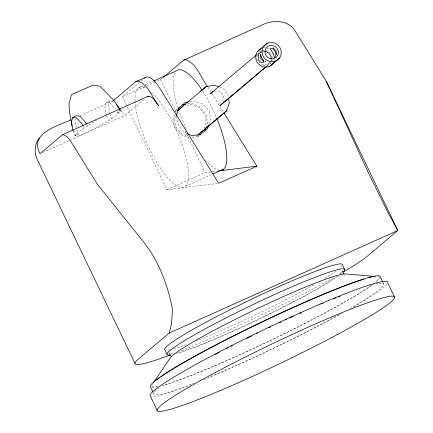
<?xml version="1.0" encoding="UTF-8"?>
<svg xmlns="http://www.w3.org/2000/svg" width="433" height="433" viewBox="0 0 433 433"><rect width="100%" height="100%" fill="white"/><g stroke="black" fill="none" stroke-linecap="round" stroke-linejoin="round"><path stroke-width="0.32" stroke-dasharray="2.17 1.62" d="M75.38 118.658L74.909 120.401L76.203 127.589M113.332 101.198L109.636 100.732L106.172 102.291L104.921 106.924L106.453 115.422M109.636 100.732L108.385 105.371L109.679 112.558M174.51 114.491L173.076 118.691L174.829 127.616L180.734 134.679L189.216 137.986M175.538 111.492L175.944 110.291L177.341 109.116M175.419 115.86L174.402 118.842L176.02 127.08L181.476 133.602L188.095 136.184M204.224 128.439L206.26 122.474L204.647 114.231L199.191 107.714L191.364 104.662L185.129 105.614M205.951 127.421L207.591 122.626L205.837 113.695L199.927 106.637L191.451 103.33L186.434 104.093M223.368 101.939L224.218 99.449L223.439 95.471L220.808 92.326L217.036 90.86L213.778 91.352M209.301 123.822L210.66 120.038L209.177 110.88L202.996 104.05L194.238 100.981L189.735 101.75M152.968 383.524L151.48 385.743A126.1 10.116 -25.6 0 0 157.249 386.523M339.748 273.981L342.27 270.896M72.977 130.452L74.925 135.491C81.523 129.142 89.268 124.774 96.981 120.006M217.361 183.457L166.943 189.757L122.398 96.781L142.847 79.548M73.718 130.355L75.916 136.022L78.389 133.938L76.441 128.899M120.444 110.004L121.099 111.124C108.721 122.544 93.349 129.7 77.848 136.13L75.916 136.022M116.98 111.562L117.635 112.683L120.109 110.594L118.171 110.491M122.398 96.781L160.562 79.65L162.094 78.357M69.632 140.395L125.142 115.476L145.158 98.605M256.937 54.531L261.061 51.056M260.412 52.842L261.44 51.976M261.954 51.543L264.06 49.79M267.448 64.393L270.019 62.228M270.533 61.795L273.147 59.608M267.269 65.827L270.874 62.79A7.918 7.54 49.9 0 1 261.359 65.118M197.995 136.644L199.526 135.35L197.995 136.644L191.722 137.602M175.944 110.291L177.498 108.997M336.63 276.416C311.37 293.904 283.301 306.845 255.86 320.474C230.324 332.089 204.917 344.571 177.947 352.527M138.241 87.986L143.166 85.777M145.629 84.673L153.011 81.355M72.787 119.053L74.016 118.501M80.181 115.735L112.856 101.068L114.61 103.124M117.635 112.683L121.099 111.124M74.925 135.491L78.389 133.938M260.644 52.94L262.398 52.149M272.628 47.554L273.797 47.029M42.494 152.578L69.015 140.671M264.298 62.054L266.057 61.27M166.943 189.757L205.107 172.626L211.742 171.793M185.378 186.374L212.462 174.212M265.012 61.318L266.095 61.107M212.408 171.712L218.378 170.965M106.172 102.291L109.874 102.756L115.676 109.322M171.219 353.523L172.394 353.842M219.693 87.022L223.228 88.402L227.742 93.793L228.348 96.895M186.85 133.369L183.803 132.092L178.169 124.801L176.144 116.104M120.314 109.814L125.142 115.476M207.964 87.12L223.552 112.32M86.968 125.034L87.623 126.155M83.504 126.588L84.159 127.708M383.059 282.63L383.876 284.335M344.105 274.722L344.625 275.816M160.562 79.65L177.157 114.285M185.021 130.696L205.107 172.626M153.228 392.579L153.769 393.711M109.912 113.868L111.866 118.907M106.697 116.055L108.402 120.466M378.123 276.546A126.1 10.116 -25.6 0 1 375.216 282.289M371.233 285.379A126.1 10.116 -25.6 0 1 269.683 340.755A126.1 10.116 -25.6 0 1 162.868 385.213M386.967 284.086A131.621 10.554 -25.6 0 1 353.48 306.992M342.314 313.281A131.621 10.554 -25.6 0 1 202.855 380.109M191.657 384.596A131.621 10.554 -25.6 0 1 151.366 396.601M341.978 265.851A98.502 7.902 -25.6 0 1 339.375 268.498M335.9 271.172A98.502 7.902 -25.6 0 1 323.17 279.372M313.763 284.844A98.502 7.902 -25.6 0 1 195.754 341.155M186.515 344.646A98.502 7.902 -25.6 0 1 174.153 348.711M169.584 349.826A98.502 7.902 -25.6 0 1 167.631 350.129M338.254 276.092A98.502 7.902 -25.6 0 1 259.54 318.964A98.502 7.902 -25.6 0 1 176.512 353.631M379.99 278.008A127.481 10.224 -25.6 0 1 376.423 281.753M371.86 285.26A127.481 10.224 -25.6 0 1 269.851 340.798A127.481 10.224 -25.6 0 1 162.489 385.597M157.753 386.788A127.481 10.224 -25.6 0 1 151.523 387.411M379.048 283.382A127.481 10.224 -25.6 0 1 350.178 308.361M339.158 314.558A127.481 10.224 -25.6 0 1 208.598 377.305M194.444 383.021A127.481 10.224 -25.6 0 1 158.873 387.952M372.364 284.865A127.481 10.224 -25.6 0 1 378.561 283.458M341.821 272.855A131.34 10.533 -25.6 0 1 339.916 273.959M333.61 277.575A131.34 10.533 -25.6 0 1 180.112 351.098M257.299 60.658A7.918 7.54 49.9 0 1 258.063 53.557M258.452 53.043A7.918 7.54 49.9 0 1 264.314 50.412M265.618 50.558A7.918 7.54 49.9 0 1 271.372 55.072M271.637 55.689A7.918 7.54 49.9 0 1 272.151 59.045M272.086 59.7A7.918 7.54 49.9 0 1 271.762 61.015M270.068 62.206A6.917 6.587 49.9 0 1 259.042 61.908M260.027 52.864A6.917 6.587 49.9 0 1 261.489 51.955M263.15 51.462A6.917 6.587 49.9 0 1 264.336 51.392M271.123 59.505A6.917 6.587 49.9 0 1 270.841 60.658M219.434 170.353A54.726 16.129 65.8 0 1 205.61 160.242M186.363 129.072A54.726 16.129 65.8 0 1 179.04 110.864M178.033 107.785A54.726 16.129 65.8 0 1 174.937 72.679M202.579 90.984A54.726 16.129 65.8 0 1 216.495 117.592M264.022 47.852A9.872 9.402 49.9 0 1 265.283 47.83M267.112 48.101A9.872 9.402 49.9 0 1 269.526 49.043M273.255 52.528A9.872 9.402 49.9 0 1 274.533 55.429M274.787 59.197A9.872 9.402 49.9 0 1 274.544 60.431M151.642 92.267A54.726 16.129 65.8 0 1 187.538 164.47A54.726 16.129 65.8 0 1 166.667 176.464A54.726 16.129 65.8 0 1 135.08 101.782M135.047 101.16A54.726 16.129 65.8 0 1 145.856 88.045"/><path stroke-width="0.65" d="M260.731 54.899L260.899 58.807L263.713 61.118M169.687 355.141A131.34 10.533 -25.6 0 1 139.009 358.454L169.314 333.02L171.647 323.132L172.421 309.135C167.695 284.611 158.624 260.558 142.82 240.964L97.517 184.485L72.728 144.406C70.124 140.714 67.586 135.405 62.655 134.631L40.031 153.688C28.784 133.245 58.179 125.738 70.936 119.887M86.319 123.914L85.009 121.673L79.856 116.228L76.159 115.763L72.701 117.316L71.445 121.954L72.977 130.452M178.732 107.941L176.339 115.497M204.717 131.02L205.745 128.022M198.438 134.549L226.621 110.832L229.268 103.081L228.592 98.134M208.852 125.083L207.504 128.671L200.062 134.917M39.214 138.003C34.938 144.016 33.871 152.075 36.967 158.846L134.972 363.39M153.71 382.415L169.319 359.146L172.345 355.439L181.227 349.106L195.353 340.576L213.767 330.433L235.206 319.37L258.22 308.134L281.228 297.493L302.667 288.178L321.08 280.817L335.207 275.913L344.089 273.802L375.216 276.492M113.365 100.635L135.865 81.675L147.139 76.711C153.574 77.897 157.065 84.484 160.589 89.36L218.692 183.294L256.856 166.158L223.904 112.894M144.384 78.254L145.407 77.393M163.117 77.496L183.57 60.257L259.897 25.985C270.63 19.983 287.052 18.944 294.711 30.272L326.509 81.68L397.819 230.513L367.996 255.643A131.34 10.533 -25.6 0 1 343.066 272.124M177.562 110.659L206.27 86.508L214.373 85.274L219.109 86.795M257.283 51.743L267.41 43.24M256.52 54.861L210.129 93.956L213.128 91.455M266.333 66.595L219.948 105.69L266.75 66.265M269.521 66.373L275.913 60.988A9.872 9.402 49.9 0 0 276.985 44.328A9.872 9.402 49.9 0 0 262.084 51.024A9.872 9.402 49.9 0 0 275.913 60.988M279.642 57.865L273.255 63.25A9.872 9.402 49.9 0 1 258.057 63.527A9.872 9.402 49.9 0 1 261.018 48.626M197.405 135.415L226.621 110.832M178.017 108.564L185.227 102.513L188.447 101.966M200.062 91.699L206.27 86.508M178.087 110.226L183.262 105.901M147.209 96.873L148.427 96.126C153.428 96.743 155.977 102.15 158.597 105.852C152.14 97.761 148.589 84.235 137.597 80.998L135.865 81.675M153.628 81.079L176.404 70.855A54.726 16.129 65.8 0 1 201.838 89.853M62.655 134.631L148.427 96.126M213.079 173.936L223.542 169.238M169.314 333.02L397.819 230.513M183.57 60.257L185.302 59.575C197.031 63.24 200.539 77.967 207.607 86.546M182.672 104.667L185.806 104.191M200.549 134.49L192.003 135.637L187.462 133.629M219.038 170.883L256.856 166.158M72.701 117.316L76.397 117.781L81.545 123.226L83.179 126.03M116.342 104.375L118.485 106.642L120.12 109.446M119.454 109.473L114.886 101.631L100.034 86.156L92.64 85.225L71.445 94.735L68.944 104.012L69.724 113.197L72.013 125.943M397.743 230.464L387.908 212.386L368.505 173.048L326.509 81.68M394.685 297.319A131.621 10.554 -25.6 0 0 216.5 371.887A131.621 10.554 -25.6 0 0 216.5 392.141A131.621 10.554 -25.6 0 0 394.685 297.319L387.611 282.56A131.621 10.554 -25.6 0 0 268.823 327.326A131.621 10.554 -25.6 0 0 150.035 395.491L157.103 410.246M382.788 282.067L380.342 276.958A127.481 10.224 -25.6 0 0 265.288 320.317A127.481 10.224 -25.6 0 0 150.235 386.333L152.957 392.011M344.76 269.71L342.406 264.79A98.502 7.902 -25.6 0 0 253.505 298.294A98.502 7.902 -25.6 0 0 164.605 349.307L166.959 354.226M342.27 270.896L343.84 274.176M169.449 353.041L171.284 356.868M273.472 48.204L274.105 50.109L275.534 52.236L276.227 54.536M156.529 380.044A126.1 10.116 -25.6 0 1 159.874 377.527M160.979 376.742A126.1 10.116 -25.6 0 1 166.727 372.894M167.192 372.591A126.1 10.116 -25.6 0 1 184.815 361.972M185.335 361.674A126.1 10.116 -25.6 0 1 345.209 285.677M345.761 285.471A126.1 10.116 -25.6 0 1 363.85 279.193M369.116 277.705A126.1 10.116 -25.6 0 1 371.059 277.234M373.836 276.682A126.1 10.116 -25.6 0 1 374.783 276.541M215.196 354.492A127.481 10.224 -25.6 0 1 219.206 352.386M226.887 348.408A127.481 10.224 -25.6 0 1 228.088 347.791M231.114 346.248A127.481 10.224 -25.6 0 1 232.326 345.626M246.799 338.373A127.481 10.224 -25.6 0 1 251.665 335.981M256.569 333.583A127.481 10.224 -25.6 0 1 257.797 332.988M268.823 327.694A127.481 10.224 -25.6 0 1 270.652 326.828M279.236 322.791A127.481 10.224 -25.6 0 1 281.077 321.935M285.369 319.949A127.481 10.224 -25.6 0 1 286.592 319.386M289.634 317.99A127.481 10.224 -25.6 0 1 293.255 316.339M299.88 313.357A127.481 10.224 -25.6 0 1 301.796 312.496M321.086 304.09A127.481 10.224 -25.6 0 1 322.861 303.338M333.702 298.83A127.481 10.224 -25.6 0 1 335.662 298.034M338.227 297A127.481 10.224 -25.6 0 1 340.121 296.242M169.99 355.049A98.502 7.902 -25.6 0 1 251.508 305.292A98.502 7.902 -25.6 0 1 343.569 271.702M264.904 51.43A6.917 6.587 49.9 0 1 271.182 58.937M216.744 118.193A54.726 16.129 65.8 0 1 220.754 170.386M258.252 55.034L258.328 59.96L260.168 61.746L261.927 62.704L263.129 62.579L263.459 61.41L262.826 59.505L261.391 57.378L260.704 55.078L259.784 53.741L258.891 53.724L258.252 55.034M276.308 53.448L275.588 55.965L274.533 57.459L274.057 57.259L274.159 56.431L272.963 53.389L271.182 50.206L270.381 49.589L270.289 48.604L271.919 48.296L274.192 49.021L276.032 50.807L276.308 53.448M264.947 51.348A6.917 6.587 49.9 0 0 274.641 58.331A6.917 6.587 49.9 0 0 275.393 46.656A6.917 6.587 49.9 0 0 264.947 51.348"/></g></svg>
